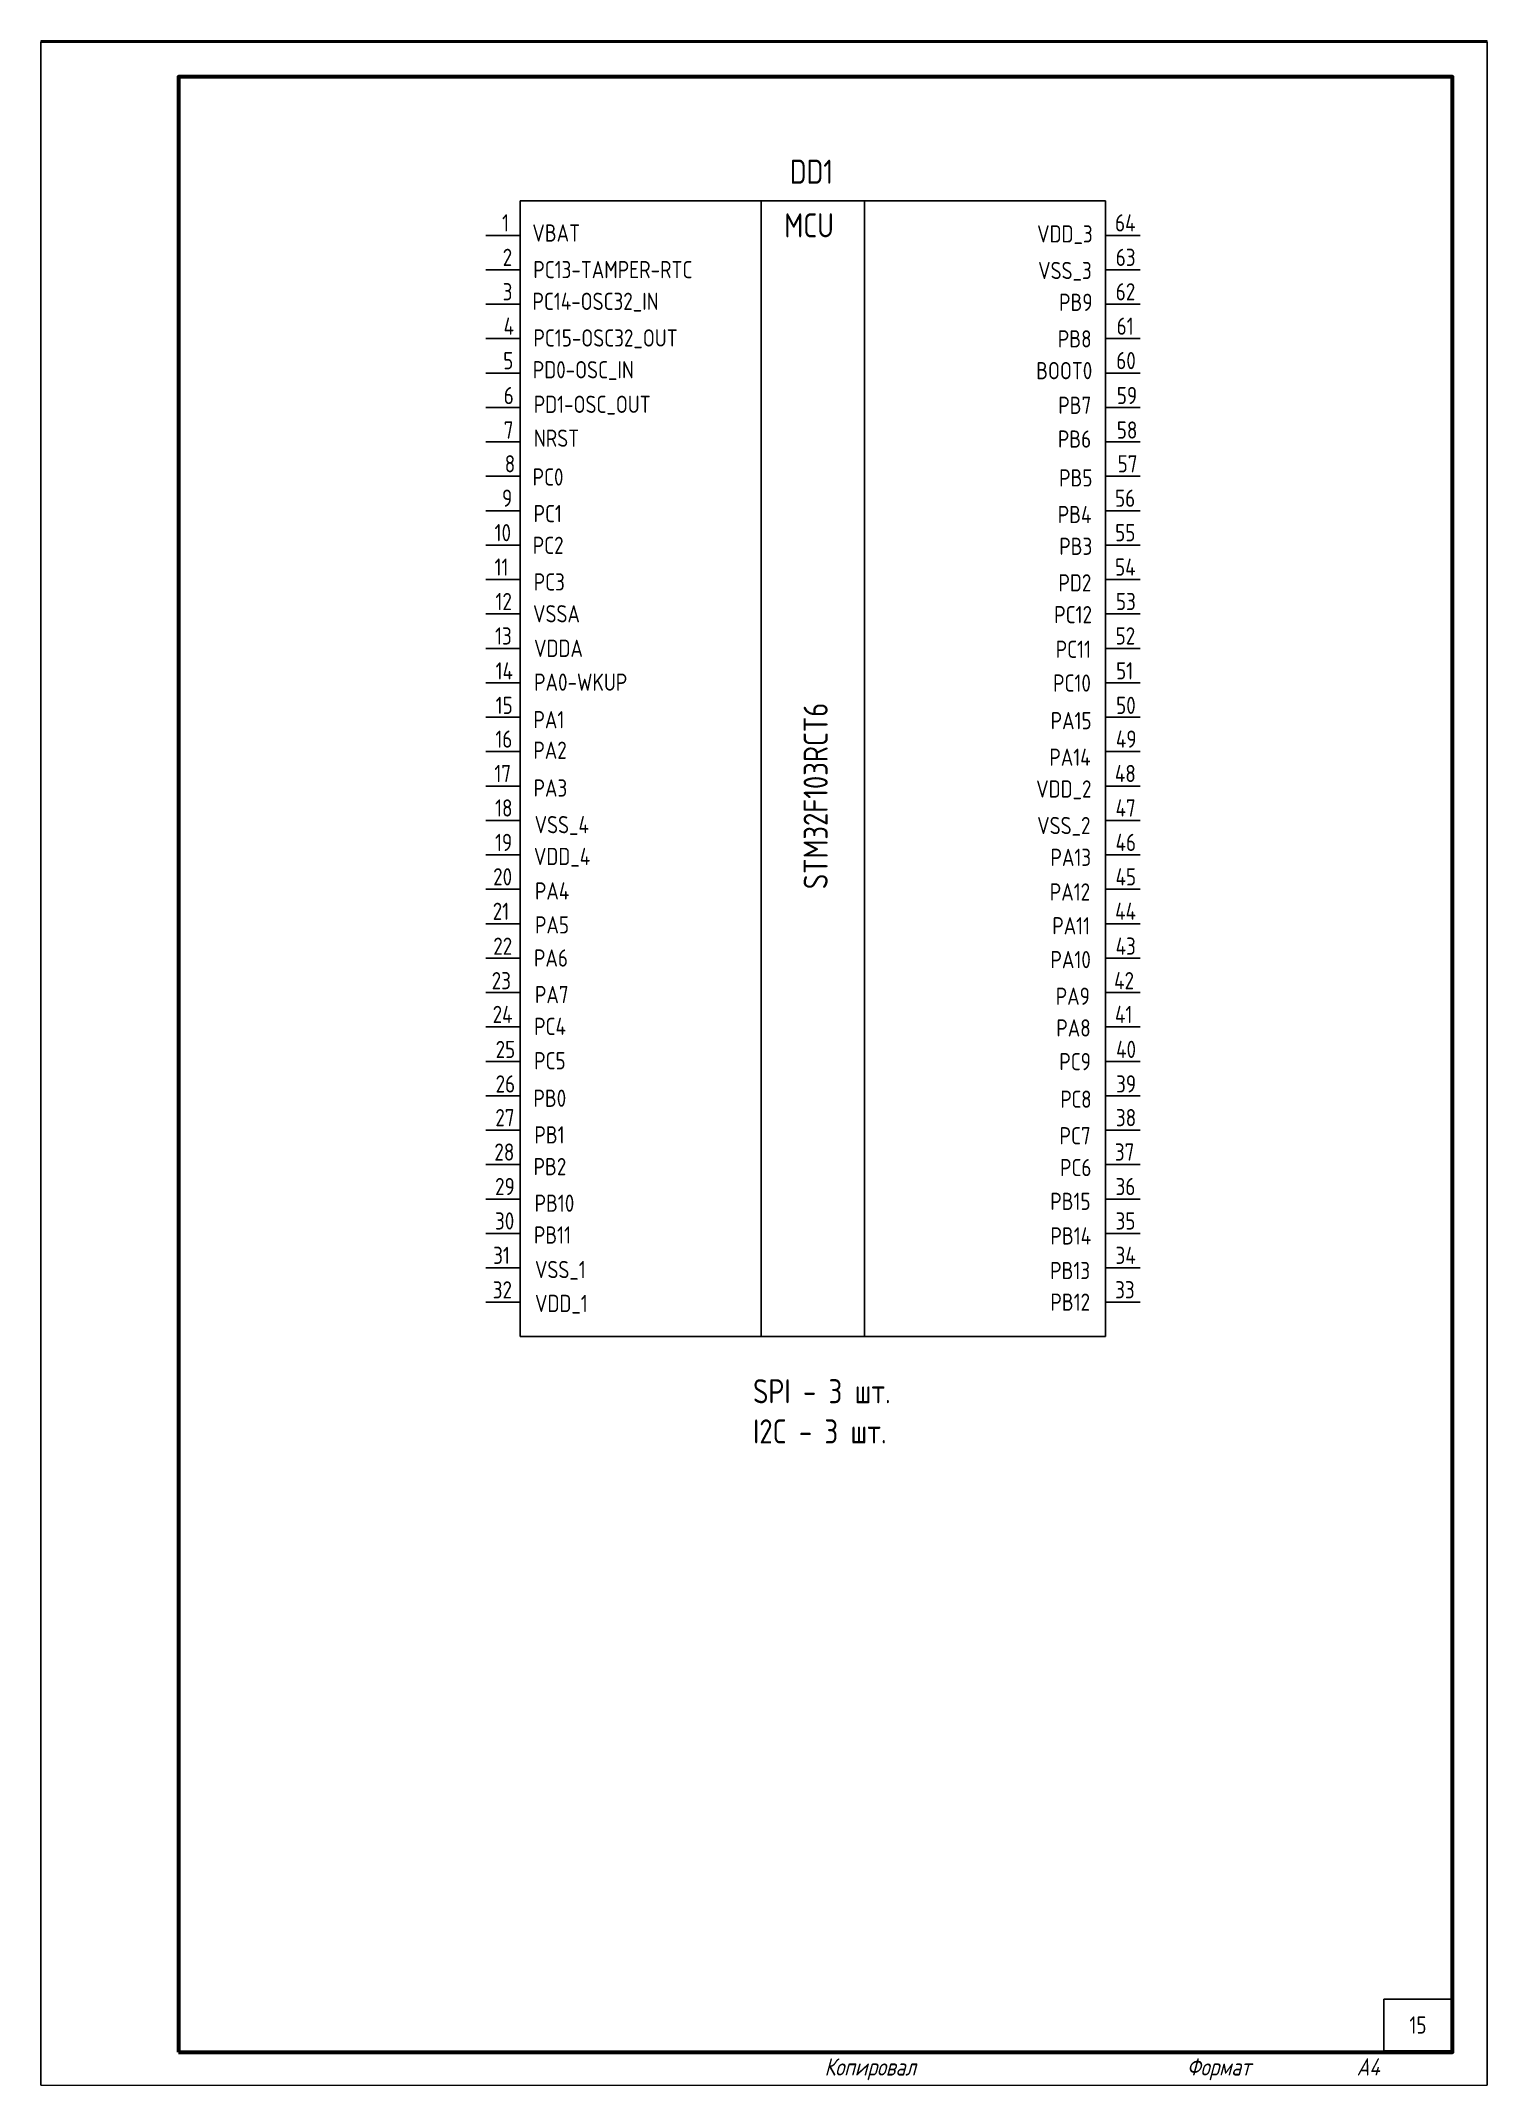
# Paper-space layout '15' of a CAD drawing. Header units: millimetres. Extents: x 0 to 210, y 0 to 297.
# The model-space entities are those that its viewports show. They can reach past a viewport. Long polylines and large blocks are cut down to what shows.
import ezdxf

# ---------------------------------------------------------------- set-up
doc = ezdxf.new("R2010")
doc.units = ezdxf.units.MM
doc.header["$LTSCALE"] = 0.2
doc.styles.add('ГОСТ 2.304', font='CS_Gost2304.shx')

msp = doc.modelspace()

# ---------------------------------------------------------------- linework, layer by layer
at = {"linetype": 'Continuous', "lineweight": 60}
msp.add_line((2960, 292.02), (2960, 172.02), dxfattribs=at)
for p, q in [((3009.6, 273.96), (3009.6, 108.96)), ((3009.6, 273.96), (3044.6, 273.96)), ((3059.6, 273.96), (3044.6, 273.96)), ((3044.6, 273.96), (3044.6, 108.96)), ((3059.6, 273.96), (3059.6, 108.96)), ((3059.6, 273.96), (3094.6, 273.96)), ((3094.6, 273.96), (3094.6, 108.96)), ((3009.6, 268.96), (3004.6, 268.96)), ((3094.6, 268.96), (3099.6, 268.96)), ((3009.6, 263.96), (3004.6, 263.96)), ((3094.6, 263.96), (3099.6, 263.96)), ((3009.6, 258.96), (3004.6, 258.96)), ((3094.6, 258.96), (3099.6, 258.96)), ((3009.6, 253.96), (3004.6, 253.96)), ((3094.6, 253.96), (3099.6, 253.96)), ((3009.6, 248.96), (3004.6, 248.96)), ((3094.6, 248.96), (3099.6, 248.96)), ((3009.6, 243.96), (3004.6, 243.96)), ((3094.6, 243.96), (3099.6, 243.96)), ((3009.6, 238.96), (3004.6, 238.96)), ((3094.6, 238.96), (3099.6, 238.96)), ((3009.6, 233.96), (3004.6, 233.96)), ((3094.6, 233.96), (3099.6, 233.96)), ((3009.6, 228.96), (3004.6, 228.96)), ((3094.6, 228.96), (3099.6, 228.96)), ((3009.6, 223.96), (3004.6, 223.96)), ((3094.6, 223.96), (3099.6, 223.96)), ((3009.6, 218.96), (3004.6, 218.96)), ((3094.6, 218.96), (3099.6, 218.96)), ((3009.6, 213.96), (3004.6, 213.96)), ((3094.6, 213.96), (3099.6, 213.96)), ((3009.6, 208.96), (3004.6, 208.96)), ((3094.6, 208.96), (3099.6, 208.96)), ((3009.6, 203.96), (3004.6, 203.96)), ((3094.6, 203.96), (3099.6, 203.96)), ((3009.6, 198.96), (3004.6, 198.96)), ((3094.6, 198.96), (3099.6, 198.96)), ((3009.6, 193.96), (3004.6, 193.96)), ((3009.6, 188.96), (3009.6, 193.96)), ((3094.6, 193.96), (3099.6, 193.96)), ((3009.6, 188.96), (3004.6, 188.96)), ((3094.6, 188.96), (3099.6, 188.96)), ((3009.6, 183.96), (3004.6, 183.96)), ((3094.6, 183.96), (3099.6, 183.96)), ((3009.6, 178.96), (3004.6, 178.96)), ((3094.6, 178.96), (3099.6, 178.96)), ((3009.6, 173.96), (3004.6, 173.96)), ((3094.6, 173.96), (3099.6, 173.96)), ((3009.6, 168.96), (3004.6, 168.96)), ((3094.6, 168.96), (3099.6, 168.96)), ((3009.6, 163.96), (3004.6, 163.96)), ((3094.6, 163.96), (3099.6, 163.96)), ((3009.6, 158.96), (3004.6, 158.96)), ((3094.6, 158.96), (3099.6, 158.96)), ((3009.6, 153.96), (3004.6, 153.96)), ((3009.6, 148.96), (3009.6, 153.96)), ((3094.6, 153.96), (3099.6, 153.96)), ((3009.6, 148.96), (3004.6, 148.96)), ((3094.6, 148.96), (3099.6, 148.96)), ((3009.6, 143.96), (3004.6, 143.96)), ((3094.6, 143.96), (3099.6, 143.96)), ((3009.6, 138.96), (3004.6, 138.96)), ((3094.6, 138.96), (3099.6, 138.96)), ((3009.6, 133.96), (3004.6, 133.96)), ((3094.6, 133.96), (3099.6, 133.96)), ((3009.6, 128.96), (3004.6, 128.96)), ((3094.6, 128.96), (3099.6, 128.96)), ((3009.6, 123.96), (3004.6, 123.96)), ((3094.6, 123.96), (3099.6, 123.96)), ((3009.6, 118.96), (3004.6, 118.96)), ((3094.6, 118.96), (3099.6, 118.96)), ((3009.6, 113.96), (3004.6, 113.96)), ((3094.6, 113.96), (3099.6, 113.96)), ((3094.6, 108.96), (3009.6, 108.96))]:
    msp.add_line(p, q)
at = {"linetype": 'Continuous', "lineweight": 25}
for points in [[(2730, 0.02), (2940, 0.02), (2940, 297.02), (2730, 297.02), (2730, 0.02)], [(2940, 0.02), (3150, 0.02), (3150, 297.02), (2940, 297.02), (2940, 0.02)], [(3150, 0.02), (3360, 0.02), (3360, 297.02), (3150, 297.02), (3150, 0.02)]]:
    msp.add_lwpolyline(points, dxfattribs=at)
at = {"linetype": 'Continuous', "lineweight": 60}
msp.add_lwpolyline([(2960, 5.02), (3145, 5.02), (3145, 292.02), (2960, 292.02), (2960, 5.02)], dxfattribs=at)
msp.add_lwpolyline([(3135, 12.7), (3145, 12.7), (3145, 5.2), (3135, 5.2)], close=True)
at = {"linetype": 'Continuous', "lineweight": 50, "ltscale": 0.5, "flags": 128}
msp.add_lwpolyline([(2960, 5.02), (3145, 5.02)], dxfattribs=at)

# ---------------------------------------------------------------- texts
at = {"char_height": 3.5, "attachment_point": 1, "style": 'ГОСТ 2.304'}
for s, width, gutter_width, insert in [('\\pi-0.40442;DD1', 6.0162, 25, (3049.16, 279.96)), ('\\pi-0.92942;MCU', 6.0162, 25, (3048.88, 272.17)), ('{\\C0;SPI - 3 шт.\\PI2C - 3 шт.\\H2.1727x; }', 37.8131, 500, (3043.41, 102.78))]:
    msp.add_mtext_dynamic_manual_height_columns(s, width=width, gutter_width=gutter_width, heights=[0], dxfattribs=dict(at, insert=insert))
at = {"char_height": 2.5, "style": 'ГОСТ 2.304'}
for s, insert, width, attachment_point in [('1', (3006.96, 272.03), 2.6515, 1), ('VBAT', (3011.36, 270.56), 8.4178, 1), ('VDD_3', (3092.73, 270.43), 8.4178, 3), ('64', (3095.98, 272.03), 2.6515, 1), ('2', (3007.06, 267.02), 2.6515, 1), ('PC13-TAMPER-RTC', (3011.5, 265.24), 5.6437, 1), ('VSS_3', (3092.59, 265.11), 5.6437, 3), ('63', (3096.08, 267.02), 2.6515, 1), ('3', (3007.06, 262.02), 2.6515, 1), ('62', (3096.08, 262.02), 2.6515, 1), ('PC14-OSC32_IN', (3011.38, 260.63), 8.4178, 1), ('PB9', (3092.71, 260.49), 8.4178, 3), ('4', (3007.19, 257.02), 2.6515, 1), ('61', (3096.21, 257.02), 2.6515, 1), ('PC15-OSC32_OUT', (3011.52, 255.31), 5.6437, 1), ('PB8', (3092.57, 255.18), 5.6437, 3), ('5', (3007.13, 252.01), 2.6515, 1), ('PD0-OSC_IN', (3011.43, 250.69), 8.4178, 1), ('BOOT0', (3092.67, 250.56), 8.4178, 3), ('60', (3096.15, 252.02), 2.6515, 1), ('6', (3007.21, 246.94), 2.6515, 1), ('59', (3096.23, 246.95), 2.6515, 1), ('PD1-OSC_OUT', (3011.57, 245.67), 5.6437, 1), ('PB7', (3092.52, 245.53), 5.6437, 3), ('7', (3007.21, 241.93), 2.6515, 1), ('NRST', (3011.58, 240.75), 5.6437, 1), ('PB6', (3092.51, 240.62), 5.6437, 3), ('58', (3096.23, 241.93), 2.6515, 1), ('8', (3007.35, 237.03), 2.6515, 1), ('PC0', (3011.4, 235.11), 8.4178, 1), ('PB5', (3092.7, 234.98), 8.4178, 3), ('57', (3096.36, 237.03), 2.6515, 1), ('9', (3006.96, 232.03), 2.6515, 1), ('56', (3095.98, 232.03), 2.6515, 1), ('PC1', (3011.54, 229.79), 5.6437, 1), ('PB4', (3092.55, 229.66), 5.6437, 3), ('10', (3005.88, 227.02), 2.6515, 1), ('55', (3095.99, 227.02), 2.6515, 1), ('PC2', (3011.42, 225.18), 8.4178, 1), ('PB3', (3092.67, 225.04), 8.4178, 3), ('11', (3005.88, 222.02), 2.6515, 1), ('PC3', (3011.56, 219.86), 5.6437, 1), ('54', (3095.98, 222.02), 2.6515, 1), ('12', (3006.01, 217.02), 2.6515, 1), ('PD2', (3092.53, 219.73), 5.6437, 3), ('53', (3096.11, 217.02), 2.6515, 1), ('VSSA', (3011.46, 215.24), 8.4178, 1), ('PC12', (3092.63, 215.11), 8.4178, 3), ('13', (3005.95, 212.01), 2.6515, 1), ('52', (3096.06, 212.02), 2.6515, 1), ('VDDA', (3011.61, 210.22), 5.6437, 1), ('PC11', (3092.48, 210.08), 5.6437, 3), ('14', (3006.03, 206.94), 2.6515, 1), ('PA0-WKUP', (3011.62, 205.3), 5.6437, 1), ('PC10', (3092.47, 205.17), 5.6437, 3), ('51', (3096.13, 206.95), 2.6515, 1), ('15', (3006.03, 201.93), 2.6515, 1), ('PA1', (3011.52, 199.85), 8.4178, 1), ('PA15', (3092.57, 199.71), 8.4178, 3), ('50', (3096.13, 201.93), 2.6515, 1), ('16', (3005.99, 197.03), 2.6515, 1), ('49', (3096.1, 197.03), 2.6515, 1), ('PA2', (3011.51, 195.41), 5.6437, 1), ('PA14', (3092.43, 194.4), 5.6437, 3), ('17', (3005.85, 192.03), 2.6515, 1), ('48', (3095.95, 192.03), 2.6515, 1), ('PA3', (3011.54, 189.92), 8.4178, 1), ('VDD_2', (3092.55, 189.78), 8.4178, 3), ('18', (3005.95, 187.02), 2.6515, 1), ('VSS_4', (3011.69, 184.6), 5.6437, 1), ('VSS_2', (3092.41, 184.47), 5.6437, 3), ('47', (3096.05, 187.02), 2.6515, 1), ('19', (3005.94, 182.02), 2.6515, 1), ('46', (3096.05, 182.02), 2.6515, 1), ('VDD_4', (3011.59, 179.98), 8.4178, 1), ('PA13', (3092.5, 179.85), 8.4178, 3), ('20', (3005.67, 177.02), 2.6515, 1), ('45', (3096.05, 177.02), 2.6515, 1), ('PA4', (3011.74, 174.96), 5.6437, 1), ('PA12', (3092.36, 174.82), 5.6437, 3), ('21', (3005.61, 172.01), 2.6515, 1), ('PA5', (3011.75, 170.04), 5.6437, 1), ('PA11', (3092.35, 169.91), 5.6437, 3), ('44', (3095.99, 172.02), 2.6515, 1), ('22', (3005.69, 166.94), 2.6515, 1), ('43', (3096.06, 166.95), 2.6515, 1), ('PA6', (3011.6, 165.22), 8.4178, 1), ('PA10', (3092.46, 164.99), 8.4178, 3), ('23', (3005.46, 161.93), 2.6515, 1), ('42', (3095.84, 161.93), 2.6515, 1), ('PA7', (3011.74, 159.91), 5.6437, 1), ('PA9', (3092.32, 159.67), 5.6437, 3), ('24', (3005.6, 157.03), 2.6515, 1), ('PC4', (3011.62, 155.29), 8.4178, 1), ('PA8 ', (3092.44, 155.06), 8.4178, 3), ('41', (3095.97, 157.03), 2.6515, 1), ('25', (3006.03, 151.94), 2.6515, 1), ('40', (3096.13, 151.95), 2.6515, 1), ('PC5', (3011.62, 150.3), 5.6437, 1), ('PC9', (3092.47, 150.17), 5.6437, 3), ('26', (3006.03, 146.93), 2.6515, 1), ('39', (3096.13, 146.93), 2.6515, 1), ('PB0', (3011.52, 144.85), 8.4178, 1), ('PС8', (3092.57, 144.71), 8.4178, 3), ('27', (3005.99, 142.03), 2.6515, 1), ('38', (3096.1, 142.03), 2.6515, 1), ('28', (3005.85, 137.03), 2.6515, 1), ('PB1', (3011.66, 139.53), 5.6437, 1), ('PC7', (3092.43, 139.4), 5.6437, 3), ('37', (3095.95, 137.03), 2.6515, 1), ('PB2', (3011.54, 134.92), 8.4178, 1), ('PC6', (3092.55, 134.78), 8.4178, 3), ('29', (3005.95, 132.02), 2.6515, 1), ('36', (3096.05, 132.02), 2.6515, 1), ('PB10', (3011.69, 129.6), 5.6437, 1), ('PB15', (3092.42, 129.87), 5.6437, 3), ('30', (3005.94, 127.02), 2.6515, 1), ('PB11', (3011.59, 124.98), 8.4178, 1), ('PB14', (3092.5, 124.85), 8.4178, 3), ('35', (3096.05, 127.02), 2.6515, 1), ('31', (3005.67, 122.02), 2.6515, 1), ('34', (3096.05, 122.02), 2.6515, 1), ('VSS_1', (3011.74, 119.96), 5.6437, 1), ('PB13', (3092.36, 119.82), 5.6437, 3), ('32', (3005.61, 117.01), 2.6515, 1), ('33', (3095.99, 117.02), 2.6515, 1), ('VDD_1', (3011.75, 115.04), 5.6437, 1), ('PB12', (3092.35, 115.23), 5.6437, 3), ('\\pi3.7295;15', (3135, 8.95), 10, 4), ('{\\Q15;Копировал}', (3053.79, 2.52), 41.2143, 4), ('{\\Q15;Формат            А4}', (3106.39, 2.52), 38.6068, 4)]:
    msp.add_mtext(s, dxfattribs=dict(at, insert=insert, width=width, attachment_point=attachment_point))
at = {"insert": (3050.75, 108.96), "char_height": 3.5, "attachment_point": 1, "rotation": 90, "style": 'ГОСТ 2.304'}
msp.add_mtext_dynamic_manual_height_columns('\\pi65.017;STM32F103RCT6', width=165, gutter_width=25, heights=[0], dxfattribs=at)

psp = doc.layouts.new('15')

# ---------------------------------------------------------------- viewports
at = {"layer": '0'}
psp.add_viewport(center=(105, 148.5), size=(210, 297), view_center_point=(3045, 148.72), view_height=297, dxfattribs=at)

doc.saveas('drawing.dxf')
